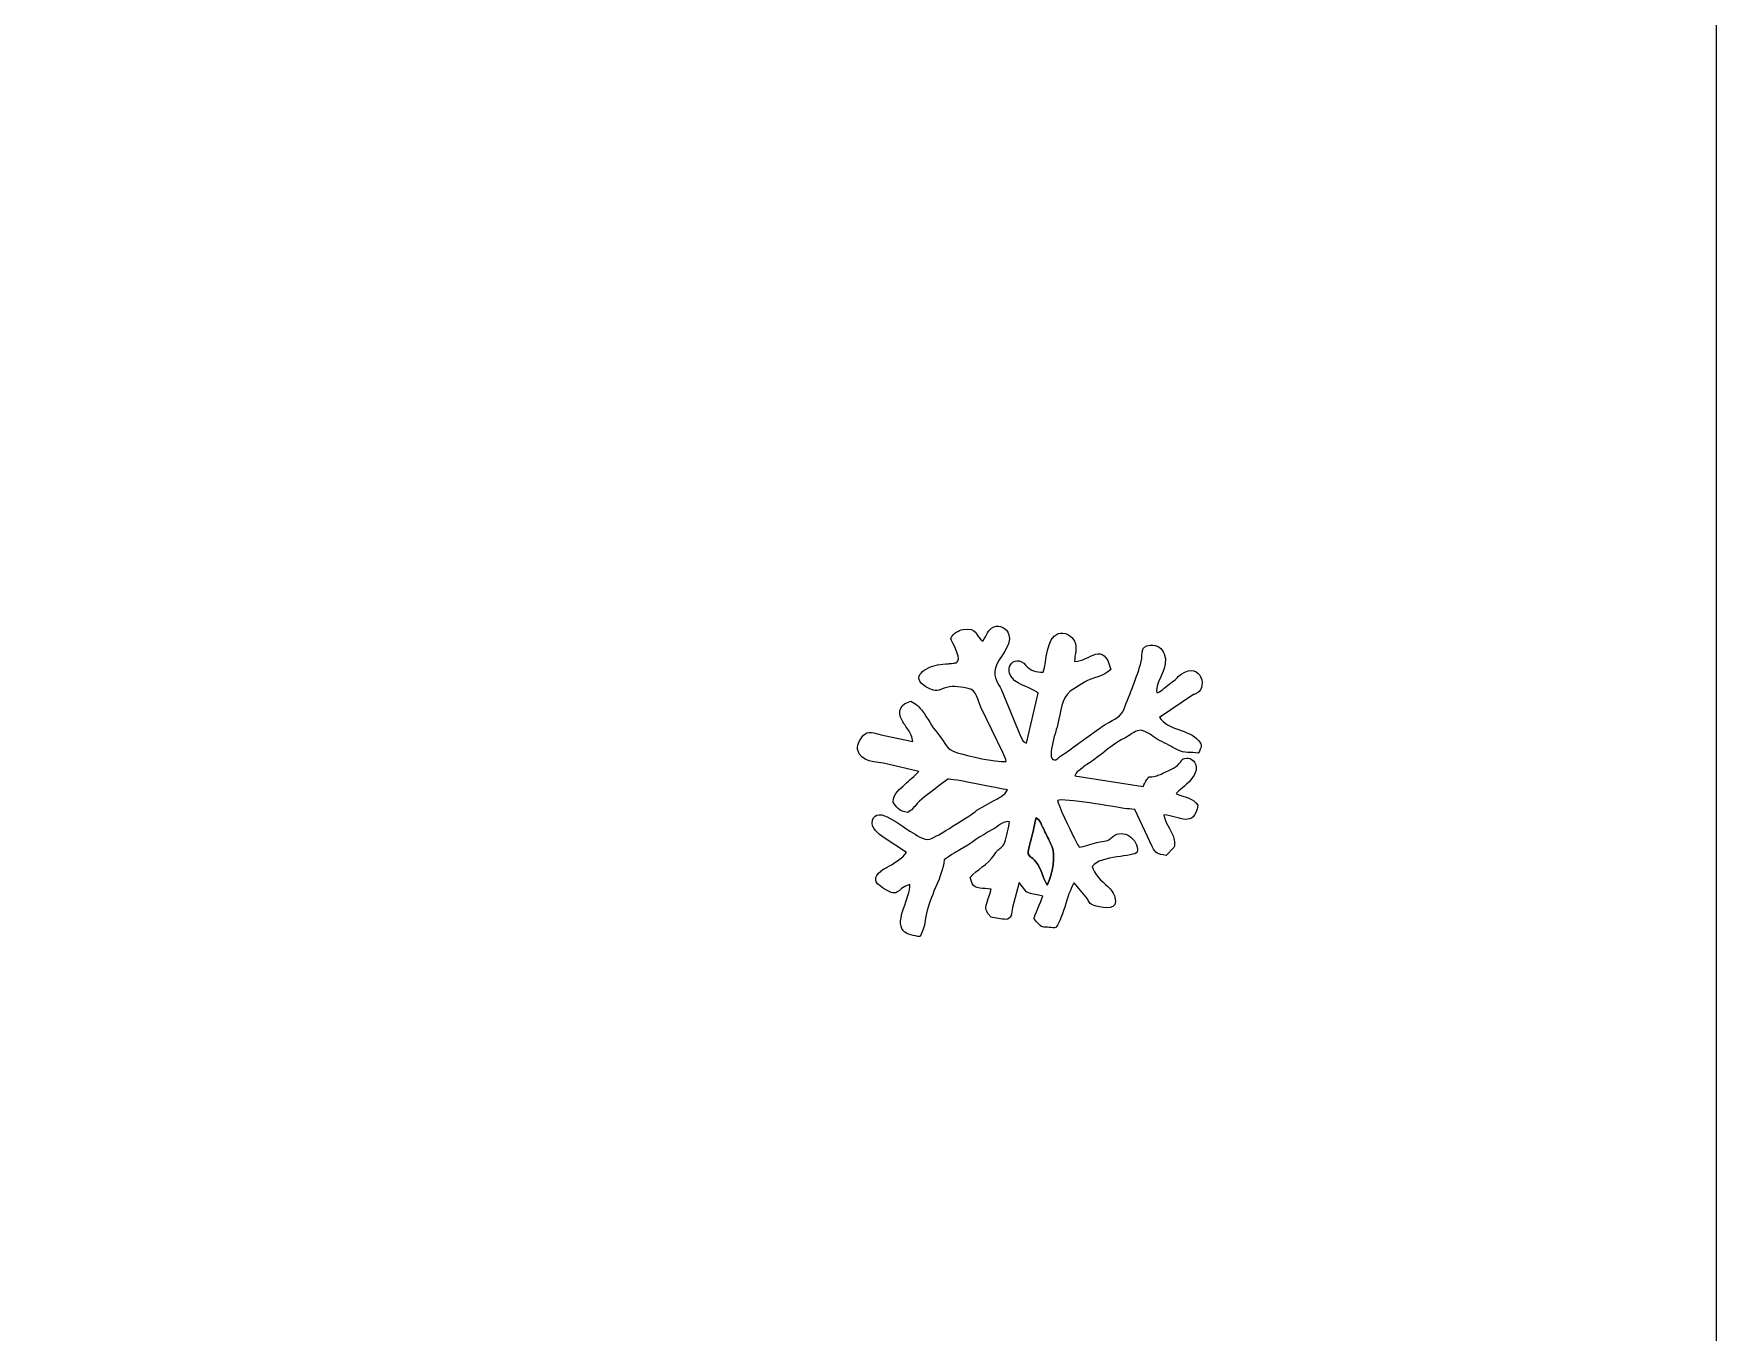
# Model space of a CAD drawing. Header units: millimetres. Extents: x -127 to 127, y -90 to 89.
# Drawn here: x 66.4 to 127, y -42.1 to 4.6 of the extents above; entities that cross this region are included whole.
import ezdxf

# ---------------------------------------------------------------- set-up
doc = ezdxf.new("R2010")
doc.units = ezdxf.units.MM
doc.header["$MEASUREMENT"] = 0
doc.layers.add('Layer 1', color=7, linetype='Continuous')

msp = doc.modelspace()

# ---------------------------------------------------------------- linework, layer by layer
at = {"layer": 'Layer 1', "color": 1, "lineweight": 20}
msp.add_lwpolyline([(-127, -88.9), (127, -88.9), (127, 88.9), (-127, 88.9), (-127, -88.9)], close=True, dxfattribs=at)
at = {"layer": 'Layer 1'}
for points, knots in [([(97.1562, -21.6802), (97.1562, -21.6802), (98.2713, -21.9422), (98.2713, -21.9422), (98.2713, -21.9422), (98.1172, -22.1126), (97.9384, -22.2498), (97.7718, -22.4109), (97.7718, -22.4109), (97.6008, -22.5762), (97.3761, -22.6985), (97.3463, -23.0477), (97.3463, -23.0477), (97.4542, -23.2089), (97.5716, -23.4), (97.8742, -23.4144), (97.8742, -23.4144), (98.0394, -23.3336), (98.0674, -23.2543), (98.2181, -23.0948), (98.2181, -23.0948), (98.4173, -22.8843), (98.7306, -22.6784), (98.9488, -22.5007), (98.9488, -22.5007), (98.9488, -22.5007), (99.3221, -22.2244), (99.3221, -22.2244), (99.3221, -22.2244), (99.3983, -22.1785), (101.2282, -22.5647), (101.4654, -22.6097), (101.4654, -22.6097), (101.3744, -22.8035), (101.1099, -22.9262), (100.9415, -23.0072), (100.9415, -23.0072), (100.9415, -23.0072), (100.3675, -23.3394), (100.3675, -23.3394), (100.3675, -23.3394), (100.1356, -23.5225), (98.8947, -24.3206), (98.6735, -24.3808), (98.6735, -24.3808), (98.4483, -24.4421), (98.1758, -24.2159), (97.9766, -24.1044), (97.9766, -24.1044), (97.7014, -23.9504), (96.7595, -23.1303), (96.6048, -23.6995), (96.6048, -23.6995), (96.526, -23.9897), (96.8211, -24.178), (97.0229, -24.3278), (97.0229, -24.3278), (97.0229, -24.3278), (97.8286, -24.8584), (97.8286, -24.8584), (97.8286, -24.8584), (97.7007, -25.0594), (97.3394, -25.278), (97.1375, -25.3925), (97.1375, -25.3925), (97.0651, -25.4336), (97.0534, -25.4205), (96.9756, -25.4739), (96.9756, -25.4739), (96.733, -25.6405), (96.598, -25.8717), (96.8755, -26.0656), (96.8755, -26.0656), (97.6122, -26.5806), (97.3983, -26.1723), (97.9491, -26.0174), (97.9491, -26.0174), (97.9845, -26.4727), (97.3913, -27.2868), (97.7122, -27.6727), (97.7122, -27.6727), (97.8382, -27.824), (98.1084, -27.8649), (98.3194, -27.8894), (98.3194, -27.8894), (98.5567, -27.3573), (98.4559, -27.4175), (98.5721, -26.9513), (98.5721, -26.9513), (98.7347, -26.299), (99.1176, -25.769), (99.1856, -25.1285), (99.1856, -25.1285), (99.3046, -25.0259), (99.6129, -24.8346), (99.7481, -24.764), (99.7481, -24.764), (100.1471, -24.5556), (100.5088, -24.2394), (100.9273, -24.0379), (100.9273, -24.0379), (101.1199, -23.945), (101.3075, -23.7034), (101.5437, -23.7527), (101.5437, -23.7527), (101.522, -23.9225), (101.425, -24.3189), (101.3672, -24.484), (101.3672, -24.484), (101.3206, -24.6174), (101.2838, -24.6456), (101.1954, -24.7162), (101.1954, -24.7162), (101.0548, -24.8285), (101.1048, -24.7865), (100.9891, -24.9548), (100.9891, -24.9548), (100.7399, -25.3174), (100.3754, -25.4597), (100.1192, -25.7564), (100.1192, -25.7564), (100.1192, -25.7564), (100.1933, -25.9747), (100.1933, -25.9747), (100.1933, -25.9747), (100.2942, -26.1957), (100.5991, -26.1311), (100.8789, -26.1862), (100.8789, -26.1862), (100.7483, -26.71), (100.534, -26.8548), (100.877, -27.1888), (100.877, -27.1888), (101.0054, -27.2137), (101.2877, -27.2715), (101.3902, -27.2674), (101.3902, -27.2674), (101.6432, -27.2573), (101.5948, -27.0634), (101.6537, -26.8416), (101.6537, -26.8416), (101.6537, -26.8416), (101.8854, -25.9445), (101.8854, -25.9445), (101.8854, -25.9445), (102.2635, -26.4438), (102.1186, -26.2791), (102.7375, -26.4314), (102.7375, -26.4314), (102.6717, -26.6259), (102.4358, -27.1627), (102.421, -27.2311), (102.421, -27.2311), (102.4536, -27.3025), (102.647, -27.5119), (102.7248, -27.5383), (102.7248, -27.5383), (102.7834, -27.5583), (102.8852, -27.5523), (102.9672, -27.5559), (102.9672, -27.5559), (103.0315, -27.5588), (103.1649, -27.5895), (103.2187, -27.5505), (103.2187, -27.5505), (103.4859, -27.1781), (103.6634, -26.1916), (103.872, -25.9523), (103.872, -25.9523), (103.872, -25.9523), (104.3505, -26.5303), (104.3505, -26.5303), (104.3505, -26.5303), (104.4222, -26.6854), (104.4393, -26.7236), (104.6665, -26.7872), (104.6665, -26.7872), (104.9616, -26.87), (105.4689, -26.9592), (105.3385, -26.4648), (105.3385, -26.4648), (105.3069, -26.3457), (105.1916, -26.1854), (105.0857, -26.0905), (105.0857, -26.0905), (104.8621, -25.8903), (104.5733, -25.6199), (104.5206, -25.361), (104.5206, -25.361), (104.8289, -24.9533), (106.0337, -25.0316), (106.1424, -24.8432), (106.1424, -24.8432), (106.2097, -24.3677), (105.6189, -23.9735), (105.2609, -24.2902), (105.2609, -24.2902), (105.0185, -24.5044), (105.034, -24.4173), (104.6839, -24.4981), (104.6839, -24.4981), (104.4661, -24.5483), (104.2385, -24.6534), (104.052, -24.6702), (104.052, -24.6702), (103.9664, -24.5283), (103.9055, -24.4258), (103.8387, -24.274), (103.8387, -24.274), (103.7495, -24.0713), (103.2796, -23.1323), (103.2701, -22.9854), (103.2701, -22.9854), (103.4992, -22.8935), (105.3411, -23.2146), (105.6725, -23.2753), (105.6725, -23.2753), (105.8268, -23.3035), (105.8903, -23.2831), (106.0595, -23.3122), (106.0595, -23.3122), (106.0595, -23.3122), (106.6894, -24.6705), (106.6894, -24.6705), (106.6894, -24.6705), (106.8075, -24.8955), (106.8662, -24.9099), (107.1844, -24.9649), (107.1844, -24.9649), (107.1844, -24.9649), (107.4631, -24.6771), (107.4631, -24.6771), (107.4631, -24.6771), (107.5122, -24.5576), (107.4788, -24.3832), (107.4312, -24.2601), (107.4312, -24.2601), (107.3231, -23.9806), (107.1468, -23.7976), (107.0942, -23.5035), (107.0942, -23.5035), (107.6795, -23.5478), (108.1757, -24.0097), (108.3282, -23.1542), (108.3282, -23.1542), (108.1413, -22.9108), (107.9004, -22.873), (107.5393, -22.7533), (107.5393, -22.7533), (107.5735, -22.6199), (108.5013, -22.1217), (108.2071, -21.6105), (108.2071, -21.6105), (108.1807, -21.5644), (108.076, -21.4922), (108.0455, -21.481), (108.0455, -21.481), (108.0185, -21.4713), (107.9405, -21.4624), (107.9229, -21.4628), (107.9229, -21.4628), (107.6738, -21.4687), (107.8067, -21.5937), (107.4883, -21.7948), (107.4883, -21.7948), (107.3646, -21.8728), (107.2434, -21.9165), (107.0829, -21.9967), (107.0829, -21.9967), (106.9229, -22.0766), (106.8574, -22.0956), (106.6721, -22.1312), (106.6721, -22.1312), (106.5124, -22.1618), (106.5925, -22.0964), (106.4869, -22.2332), (106.4869, -22.2332), (106.4267, -22.3111), (106.391, -22.4147), (106.3551, -22.4833), (106.3551, -22.4833), (106.3551, -22.4833), (103.891, -22.0977), (103.891, -22.0977), (103.891, -22.0977), (103.9645, -21.9257), (103.9669, -21.9757), (104.0925, -21.8746), (104.0925, -21.8746), (104.2222, -21.7702), (104.1795, -21.7622), (104.3307, -21.6889), (104.3307, -21.6889), (104.6013, -21.5578), (105.1684, -21.0189), (105.5615, -20.8095), (105.5615, -20.8095), (105.6732, -20.7499), (105.705, -20.7386), (105.8248, -20.6633), (105.8248, -20.6633), (105.9985, -20.5542), (106.1499, -20.4089), (106.3524, -20.4765), (106.3524, -20.4765), (106.5976, -20.5583), (106.7091, -20.7136), (106.9452, -20.8253), (106.9452, -20.8253), (107.169, -20.9312), (107.3866, -21.0596), (107.5711, -21.1569), (107.5711, -21.1569), (107.8531, -21.3057), (108.0601, -21.2394), (108.3396, -21.2818), (108.3396, -21.2818), (108.4532, -21.0574), (108.5091, -21.0204), (108.3482, -20.8274), (108.3482, -20.8274), (108.0073, -20.4182), (107.2308, -20.4598), (106.944, -19.9938), (106.944, -19.9938), (106.944, -19.9938), (108.1653, -19.1739), (108.1653, -19.1739), (108.1653, -19.1739), (108.1742, -19.1715), (108.1867, -19.1695), (108.1955, -19.167), (108.1955, -19.167), (108.7334, -19.0118), (108.4529, -17.9437), (107.7212, -18.4414), (107.7212, -18.4414), (107.6293, -18.5038), (107.6078, -18.548), (107.5181, -18.6267), (107.5181, -18.6267), (107.4276, -18.7058), (107.364, -18.7355), (107.2748, -18.8072), (107.2748, -18.8072), (107.1535, -18.9046), (106.9503, -19.1235), (106.8456, -19.1012), (106.8456, -19.1012), (106.8456, -19.1012), (106.8338, -19.0292), (106.8338, -19.0292), (106.8338, -19.0292), (106.8468, -18.6077), (107.2991, -18.2032), (107.1101, -17.7036), (107.1101, -17.7036), (107.0421, -17.5234), (106.8638, -17.366), (106.6064, -17.3966), (106.6064, -17.3966), (106.2178, -17.4429), (106.3615, -17.6715), (106.2833, -17.9849), (106.2833, -17.9849), (106.1478, -18.5285), (105.8651, -19.1576), (105.6644, -19.6877), (105.6644, -19.6877), (105.5481, -19.9948), (105.3629, -20.0217), (104.9804, -20.253), (104.9804, -20.253), (104.8685, -20.3206), (104.8442, -20.3484), (104.754, -20.4033), (104.754, -20.4033), (104.754, -20.4033), (103.8227, -21.0769), (103.8227, -21.0769), (103.8227, -21.0769), (103.6716, -21.2195), (103.4912, -21.2976), (103.332, -21.4297), (103.332, -21.4297), (103.2944, -21.461), (103.2736, -21.4991), (103.2079, -21.52), (103.2079, -21.52), (102.8119, -21.6464), (103.2276, -20.443), (103.2516, -20.3464), (103.2516, -20.3464), (103.4152, -19.6852), (103.3909, -19.3562), (103.7304, -19.0503), (103.7304, -19.0503), (103.7304, -19.0503), (104.238, -18.7256), (104.238, -18.7256), (104.238, -18.7256), (104.5184, -18.5507), (104.9391, -18.5314), (105.1876, -18.2669), (105.1876, -18.2669), (104.925, -17.2048), (104.4153, -17.977), (103.8852, -17.987), (103.8852, -17.987), (103.8811, -17.7051), (103.9941, -17.499), (103.8807, -17.2541), (103.8807, -17.2541), (103.7862, -17.05), (103.5155, -16.9005), (103.2957, -16.978), (103.2957, -16.978), (102.8596, -17.1319), (102.8784, -17.979), (102.7556, -18.3683), (102.7556, -18.3683), (102.5002, -18.3797), (102.2751, -18.2985), (102.1335, -18.128), (102.1335, -18.128), (101.7112, -17.6198), (101.1649, -18.3452), (101.8482, -18.7542), (101.8482, -18.7542), (102.0507, -18.8754), (102.4267, -18.99), (102.5732, -19.1236), (102.5732, -19.1236), (102.5732, -19.1236), (102.1555, -20.9193), (102.1555, -20.9193), (102.1555, -20.9193), (102.0294, -20.9115), (101.9944, -20.7823), (101.9409, -20.6689), (101.9409, -20.6689), (101.9409, -20.6689), (101.2385, -18.9814), (101.2385, -18.9814), (101.2385, -18.9814), (101.1474, -18.7924), (100.9455, -18.5704), (101.0243, -18.2544), (101.0243, -18.2544), (101.142, -17.7824), (101.6712, -17.4264), (101.509, -16.9917), (101.509, -16.9917), (101.4399, -16.8067), (101.1917, -16.6433), (100.9703, -16.7383), (100.9703, -16.7383), (100.7539, -16.8312), (100.7247, -17.0331), (100.5761, -17.2529), (100.5761, -17.2529), (100.3041, -17.0793), (100.41, -16.7332), (99.8696, -16.8332), (99.8696, -16.8332), (99.6868, -16.8669), (99.526, -16.9582), (99.4234, -17.1527), (99.4234, -17.1527), (99.4751, -17.2988), (99.7782, -17.8082), (99.6801, -17.9631), (99.6801, -17.9631), (99.5846, -18.0787), (99.6972, -18.0041), (99.541, -18.0451), (99.541, -18.0451), (99.5279, -18.0485), (99.3728, -18.0598), (99.3398, -18.0621), (99.3398, -18.0621), (99.2086, -18.0711), (99.0741, -18.0762), (98.9413, -18.1035), (98.9413, -18.1035), (98.5237, -18.1897), (97.9327, -18.5387), (98.5255, -18.8922), (98.5255, -18.8922), (98.7175, -19.0067), (98.8779, -19.0779), (99.0848, -18.9834), (99.0848, -18.9834), (99.365, -18.8554), (99.5741, -18.8756), (99.8994, -18.9206), (99.8994, -18.9206), (100.367, -18.9851), (100.3221, -19.1553), (100.5042, -19.6332), (100.5042, -19.6332), (100.5042, -19.6332), (101.3036, -21.2629), (101.3036, -21.2629), (101.3036, -21.2629), (101.343, -21.3572), (101.4072, -21.4897), (101.4227, -21.5861), (101.4227, -21.5861), (100.9664, -21.6061), (100.1244, -21.401), (99.6714, -21.2666), (99.6714, -21.2666), (99.1774, -21.12), (99.3297, -20.999), (98.9491, -20.5691), (98.9491, -20.5691), (98.7205, -20.311), (98.6058, -20.0361), (98.4038, -19.7715), (98.4038, -19.7715), (98.3058, -19.6432), (98.1634, -19.4823), (97.9842, -19.4163), (97.9842, -19.4163), (97.6309, -19.5023), (97.4787, -19.7673), (97.6705, -20.1052), (97.6705, -20.1052), (97.745, -20.2364), (97.8056, -20.3229), (97.9019, -20.4594), (97.9019, -20.4594), (97.9604, -20.5422), (98.039, -20.729), (98.0627, -20.8578), (98.0627, -20.8578), (98.0627, -20.8578), (97.0196, -20.6435), (97.0196, -20.6435), (97.0196, -20.6435), (96.7531, -20.5944), (96.5351, -20.4574), (96.327, -20.5949), (96.327, -20.5949), (96.202, -20.6773), (96.0381, -20.9814), (96.0696, -21.1372), (96.0696, -21.1372), (96.1727, -21.6463), (96.7247, -21.5726), (97.1562, -21.6802)], [0, 0, 0, 0, 0.0071942, 0.0071942, 0.0071942, 0.0071942, 0.0143885, 0.0143885, 0.0143885, 0.0143885, 0.0215827, 0.0215827, 0.0215827, 0.0215827, 0.028777, 0.028777, 0.028777, 0.028777, 0.0359712, 0.0359712, 0.0359712, 0.0359712, 0.0431655, 0.0431655, 0.0431655, 0.0431655, 0.0503597, 0.0503597, 0.0503597, 0.0503597, 0.057554, 0.057554, 0.057554, 0.057554, 0.0647482, 0.0647482, 0.0647482, 0.0647482, 0.0719424, 0.0719424, 0.0719424, 0.0719424, 0.0791367, 0.0791367, 0.0791367, 0.0791367, 0.0863309, 0.0863309, 0.0863309, 0.0863309, 0.0935252, 0.0935252, 0.0935252, 0.0935252, 0.1007194, 0.1007194, 0.1007194, 0.1007194, 0.1079137, 0.1079137, 0.1079137, 0.1079137, 0.1151079, 0.1151079, 0.1151079, 0.1151079, 0.1223022, 0.1223022, 0.1223022, 0.1223022, 0.1294964, 0.1294964, 0.1294964, 0.1294964, 0.1366906, 0.1366906, 0.1366906, 0.1366906, 0.1438849, 0.1438849, 0.1438849, 0.1438849, 0.1510791, 0.1510791, 0.1510791, 0.1510791, 0.1582734, 0.1582734, 0.1582734, 0.1582734, 0.1654676, 0.1654676, 0.1654676, 0.1654676, 0.1726619, 0.1726619, 0.1726619, 0.1726619, 0.1798561, 0.1798561, 0.1798561, 0.1798561, 0.1870504, 0.1870504, 0.1870504, 0.1870504, 0.1942446, 0.1942446, 0.1942446, 0.1942446, 0.2014388, 0.2014388, 0.2014388, 0.2014388, 0.2086331, 0.2086331, 0.2086331, 0.2086331, 0.2158273, 0.2158273, 0.2158273, 0.2158273, 0.2230216, 0.2230216, 0.2230216, 0.2230216, 0.2302158, 0.2302158, 0.2302158, 0.2302158, 0.2374101, 0.2374101, 0.2374101, 0.2374101, 0.2446043, 0.2446043, 0.2446043, 0.2446043, 0.2517986, 0.2517986, 0.2517986, 0.2517986, 0.2589928, 0.2589928, 0.2589928, 0.2589928, 0.2661871, 0.2661871, 0.2661871, 0.2661871, 0.2733813, 0.2733813, 0.2733813, 0.2733813, 0.2805755, 0.2805755, 0.2805755, 0.2805755, 0.2877698, 0.2877698, 0.2877698, 0.2877698, 0.294964, 0.294964, 0.294964, 0.294964, 0.3021583, 0.3021583, 0.3021583, 0.3021583, 0.3093525, 0.3093525, 0.3093525, 0.3093525, 0.3165468, 0.3165468, 0.3165468, 0.3165468, 0.323741, 0.323741, 0.323741, 0.323741, 0.3309353, 0.3309353, 0.3309353, 0.3309353, 0.3381295, 0.3381295, 0.3381295, 0.3381295, 0.3453237, 0.3453237, 0.3453237, 0.3453237, 0.352518, 0.352518, 0.352518, 0.352518, 0.3597122, 0.3597122, 0.3597122, 0.3597122, 0.3669065, 0.3669065, 0.3669065, 0.3669065, 0.3741007, 0.3741007, 0.3741007, 0.3741007, 0.381295, 0.381295, 0.381295, 0.381295, 0.3884892, 0.3884892, 0.3884892, 0.3884892, 0.3956835, 0.3956835, 0.3956835, 0.3956835, 0.4028777, 0.4028777, 0.4028777, 0.4028777, 0.4100719, 0.4100719, 0.4100719, 0.4100719, 0.4172662, 0.4172662, 0.4172662, 0.4172662, 0.4244604, 0.4244604, 0.4244604, 0.4244604, 0.4316547, 0.4316547, 0.4316547, 0.4316547, 0.4388489, 0.4388489, 0.4388489, 0.4388489, 0.4460432, 0.4460432, 0.4460432, 0.4460432, 0.4532374, 0.4532374, 0.4532374, 0.4532374, 0.4604317, 0.4604317, 0.4604317, 0.4604317, 0.4676259, 0.4676259, 0.4676259, 0.4676259, 0.4748201, 0.4748201, 0.4748201, 0.4748201, 0.4820144, 0.4820144, 0.4820144, 0.4820144, 0.4892086, 0.4892086, 0.4892086, 0.4892086, 0.4964029, 0.4964029, 0.4964029, 0.4964029, 0.5035971, 0.5035971, 0.5035971, 0.5035971, 0.5107914, 0.5107914, 0.5107914, 0.5107914, 0.5179856, 0.5179856, 0.5179856, 0.5179856, 0.5251799, 0.5251799, 0.5251799, 0.5251799, 0.5323741, 0.5323741, 0.5323741, 0.5323741, 0.5395683, 0.5395683, 0.5395683, 0.5395683, 0.5467626, 0.5467626, 0.5467626, 0.5467626, 0.5539568, 0.5539568, 0.5539568, 0.5539568, 0.5611511, 0.5611511, 0.5611511, 0.5611511, 0.5683453, 0.5683453, 0.5683453, 0.5683453, 0.5755396, 0.5755396, 0.5755396, 0.5755396, 0.5827338, 0.5827338, 0.5827338, 0.5827338, 0.5899281, 0.5899281, 0.5899281, 0.5899281, 0.5971223, 0.5971223, 0.5971223, 0.5971223, 0.6043165, 0.6043165, 0.6043165, 0.6043165, 0.6115108, 0.6115108, 0.6115108, 0.6115108, 0.618705, 0.618705, 0.618705, 0.618705, 0.6258993, 0.6258993, 0.6258993, 0.6258993, 0.6330935, 0.6330935, 0.6330935, 0.6330935, 0.6402878, 0.6402878, 0.6402878, 0.6402878, 0.647482, 0.647482, 0.647482, 0.647482, 0.6546763, 0.6546763, 0.6546763, 0.6546763, 0.6618705, 0.6618705, 0.6618705, 0.6618705, 0.6690647, 0.6690647, 0.6690647, 0.6690647, 0.676259, 0.676259, 0.676259, 0.676259, 0.6834532, 0.6834532, 0.6834532, 0.6834532, 0.6906475, 0.6906475, 0.6906475, 0.6906475, 0.6978417, 0.6978417, 0.6978417, 0.6978417, 0.705036, 0.705036, 0.705036, 0.705036, 0.7122302, 0.7122302, 0.7122302, 0.7122302, 0.7194245, 0.7194245, 0.7194245, 0.7194245, 0.7266187, 0.7266187, 0.7266187, 0.7266187, 0.7338129, 0.7338129, 0.7338129, 0.7338129, 0.7410072, 0.7410072, 0.7410072, 0.7410072, 0.7482014, 0.7482014, 0.7482014, 0.7482014, 0.7553957, 0.7553957, 0.7553957, 0.7553957, 0.7625899, 0.7625899, 0.7625899, 0.7625899, 0.7697842, 0.7697842, 0.7697842, 0.7697842, 0.7769784, 0.7769784, 0.7769784, 0.7769784, 0.7841727, 0.7841727, 0.7841727, 0.7841727, 0.7913669, 0.7913669, 0.7913669, 0.7913669, 0.7985612, 0.7985612, 0.7985612, 0.7985612, 0.8057554, 0.8057554, 0.8057554, 0.8057554, 0.8129496, 0.8129496, 0.8129496, 0.8129496, 0.8201439, 0.8201439, 0.8201439, 0.8201439, 0.8273381, 0.8273381, 0.8273381, 0.8273381, 0.8345324, 0.8345324, 0.8345324, 0.8345324, 0.8417266, 0.8417266, 0.8417266, 0.8417266, 0.8489209, 0.8489209, 0.8489209, 0.8489209, 0.8561151, 0.8561151, 0.8561151, 0.8561151, 0.8633094, 0.8633094, 0.8633094, 0.8633094, 0.8705036, 0.8705036, 0.8705036, 0.8705036, 0.8776978, 0.8776978, 0.8776978, 0.8776978, 0.8848921, 0.8848921, 0.8848921, 0.8848921, 0.8920863, 0.8920863, 0.8920863, 0.8920863, 0.8992806, 0.8992806, 0.8992806, 0.8992806, 0.9064748, 0.9064748, 0.9064748, 0.9064748, 0.9136691, 0.9136691, 0.9136691, 0.9136691, 0.9208633, 0.9208633, 0.9208633, 0.9208633, 0.9280576, 0.9280576, 0.9280576, 0.9280576, 0.9352518, 0.9352518, 0.9352518, 0.9352518, 0.942446, 0.942446, 0.942446, 0.942446, 0.9496403, 0.9496403, 0.9496403, 0.9496403, 0.9568345, 0.9568345, 0.9568345, 0.9568345, 0.9640288, 0.9640288, 0.9640288, 0.9640288, 0.971223, 0.971223, 0.971223, 0.971223, 0.9784173, 0.9784173, 0.9784173, 0.9784173, 0.9856115, 0.9856115, 0.9856115, 0.9856115, 1, 1, 1, 1]), ([(102.7728, -25.795), (102.3749, -24.5662), (102.0219, -25.4198), (102.3358, -24.3332), (102.3358, -24.3332), (102.4107, -24.0739), (102.4244, -23.8547), (102.5037, -23.6069), (102.5037, -23.6069), (102.6462, -23.6925), (102.6851, -23.8619), (102.8159, -24.1156), (102.8159, -24.1156), (102.9067, -24.2917), (102.9818, -24.4463), (103.064, -24.634), (103.064, -24.634), (103.2106, -24.9688), (103.0852, -25.6144), (102.9015, -26.0371), (102.9015, -26.0371), (102.9015, -26.0371), (102.7728, -25.795), (102.7728, -25.795)], [0, 0, 0, 0, 0.1428571, 0.1428571, 0.1428571, 0.1428571, 0.2857143, 0.2857143, 0.2857143, 0.2857143, 0.4285714, 0.4285714, 0.4285714, 0.4285714, 0.5714286, 0.5714286, 0.5714286, 0.5714286, 0.7142857, 0.7142857, 0.7142857, 0.7142857, 1, 1, 1, 1]), ([(102.9015, -26.0371), (103.0852, -25.6144), (103.2106, -24.9688), (103.064, -24.634), (103.064, -24.634), (102.9818, -24.4463), (102.9067, -24.2917), (102.8159, -24.1156), (102.8159, -24.1156), (102.6851, -23.8619), (102.6462, -23.6925), (102.5037, -23.6069), (102.5037, -23.6069), (102.4244, -23.8547), (102.4107, -24.0739), (102.3358, -24.3332), (102.3358, -24.3332), (102.0219, -25.4198), (102.3749, -24.5662), (102.7728, -25.795), (102.7728, -25.795), (102.7728, -25.795), (102.9015, -26.0371), (102.9015, -26.0371)], [0, 0, 0, 0, 0.1428571, 0.1428571, 0.1428571, 0.1428571, 0.2857143, 0.2857143, 0.2857143, 0.2857143, 0.4285714, 0.4285714, 0.4285714, 0.4285714, 0.5714286, 0.5714286, 0.5714286, 0.5714286, 0.7142857, 0.7142857, 0.7142857, 0.7142857, 1, 1, 1, 1])]:
    msp.add_open_spline(points, degree=3, knots=knots, dxfattribs=at)

doc.saveas('drawing.dxf')
